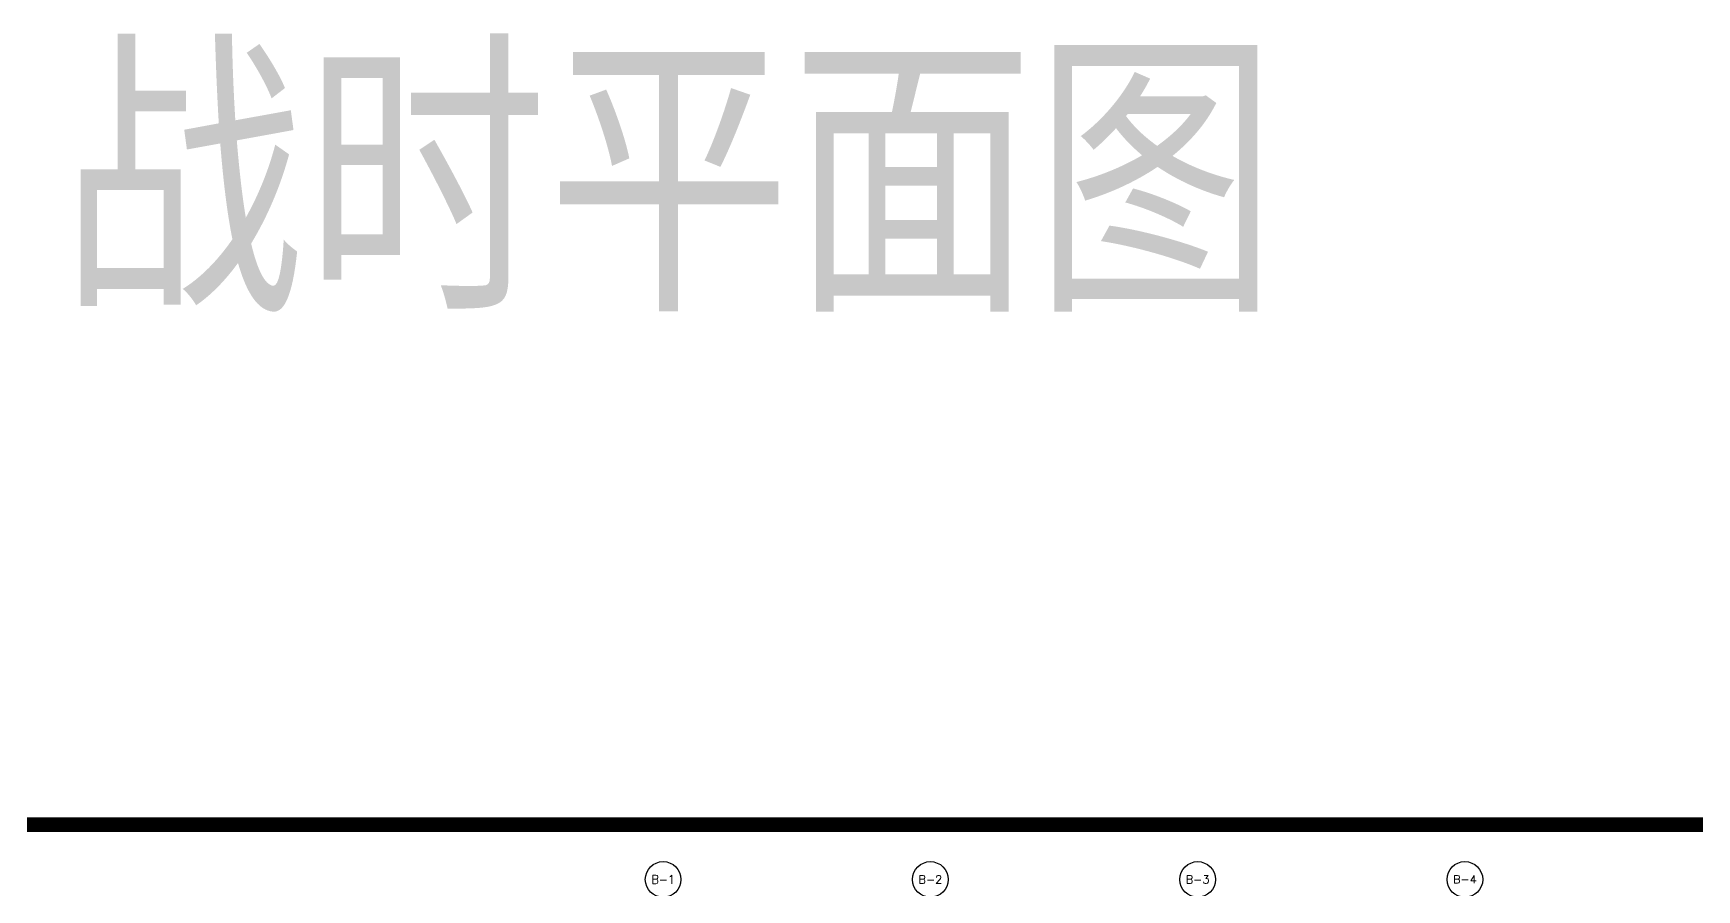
# Model space of a CAD drawing. Extents: x -473190 to 2138458, y -81875 to 2633646.
# Drawn here: x 540975 to 596995, y 179277 to 208112 of the extents above; entities that cross this region are included whole.
import ezdxf
from ezdxf.enums import TextEntityAlignment as Align

# ---------------------------------------------------------------- set-up
doc = ezdxf.new("R2010")
doc.units = 0
doc.header["$LTSCALE"] = 1000
doc.linetypes.add('ACAD_ISO05W100', pattern=[34, 24, -3, 0.5, -3, 0.5, -3])
for name, color, linetype in [('A-REDLINE', 1, 'ACAD_ISO05W100'), ('AXIS', 3, 'Continuous'), ('AXIS_TEXT', 7, 'Continuous'), ('PUB_TEXT', 7, 'Continuous'), ('RF-QT', 30, 'Continuous')]:
    doc.layers.add(name, color=color, linetype=linetype)
doc.styles.add('-黑体', font='simhei.ttf', dxfattribs={"width": 0.8})
doc.styles.add('_TCH_AXIS', font='COMPLEX', dxfattribs={"bigfont": 'GBCBIG'})
doc.styles.add('COMPLEX', font='COMPLEX.shx', dxfattribs={"width": 0.65})

# ---------------------------------------------------------------- blocks, each defined once
blk = doc.blocks.new('_AXISO')
blk.add_circle((0, 0), 0.5)
at = {"layer": 'AXIS_TEXT', "style": 'COMPLEX', "width": 1.041667}
blk.add_attdef('A', text='', height=0.56, dxfattribs=at).set_placement((-0.25, -0.28), (0.25, -0.28), align=Align.FIT)
blk = doc.blocks.new('A$C4F5A101F')
at = {"layer": 'AXIS'}
ref = blk.add_blockref('_AXISO', (-167489.7, 24173.7), dxfattribs=dict(at, xscale=1200, yscale=1200, zscale=1200))
ref.add_attrib('A', 'B-1', dxfattribs={"layer": 'AXIS_TEXT', "height": 290.39, "style": '_TCH_AXIS'}).set_placement((-167883.8, 24028.5), (-167095.6, 24028.5), align=Align.FIT)
ref = blk.add_blockref('_AXISO', (-158489.7, 24173.7), dxfattribs=dict(at, xscale=1200, yscale=1200, zscale=1200))
ref.add_attrib('A', 'B-2', dxfattribs={"layer": 'AXIS_TEXT', "height": 269.48, "style": '_TCH_AXIS'}).set_placement((-158887.5, 24039), (-158091.9, 24039), align=Align.FIT)
ref = blk.add_blockref('_AXISO', (-149489.7, 24173.7), dxfattribs=dict(at, xscale=1200, yscale=1200, zscale=1200))
ref.add_attrib('A', 'B-3', dxfattribs={"layer": 'AXIS_TEXT', "height": 269.48, "style": '_TCH_AXIS'}).set_placement((-149887.5, 24039), (-149091.9, 24039), align=Align.FIT)
ref = blk.add_blockref('_AXISO', (-140489.7, 24173.7), dxfattribs=dict(at, xscale=1200, yscale=1200, zscale=1200))
ref.add_attrib('A', 'B-4', dxfattribs={"layer": 'AXIS_TEXT', "height": 261.89, "style": '_TCH_AXIS'}).set_placement((-140888.8, 24042.8), (-140090.6, 24042.8), align=Align.FIT)

msp = doc.modelspace()

# ---------------------------------------------------------------- linework, layer by layer
at = {"layer": 'A-REDLINE', "const_width": 500, "flags": 128}
msp.add_lwpolyline([(437553.5, 184610.6), (451649.1, 183236.2), (465777.4, 182253.8), (479927.5, 181664), (494088.5, 181467.4), (569667.9, 181467.4), (645247.3, 181467.4), (652717.3, 181281.3), (660168.7, 180723.4), (667583.2, 179795.1), (674942.2, 178498.7), (682227.5, 176837.5), (689421, 174815.5), (696505, 172437.8), (703461.7, 169710.2), (710274, 166639.6), (716924.9, 163233.6), (723397.9, 159500.5), (729676.9, 155449.8), (658092.8, 76795.5), (586508.7, -1858.7), (514924.6, -80513), (437553.5, -58186.1), (437553.5, 63212.2)], close=True, dxfattribs=at)

# ---------------------------------------------------------------- block references
at = {"layer": 'RF-QT'}
msp.add_blockref('A$C4F5A101F', (729676.9, 155449.8), dxfattribs=at)

# ---------------------------------------------------------------- texts
at = {"layer": 'PUB_TEXT', "style": '-黑体', "width": 0.8}
msp.add_text('战时平面图', height=7510.55, dxfattribs=at).set_placement((541895.4, 199558.2))

doc.saveas('drawing.dxf')
